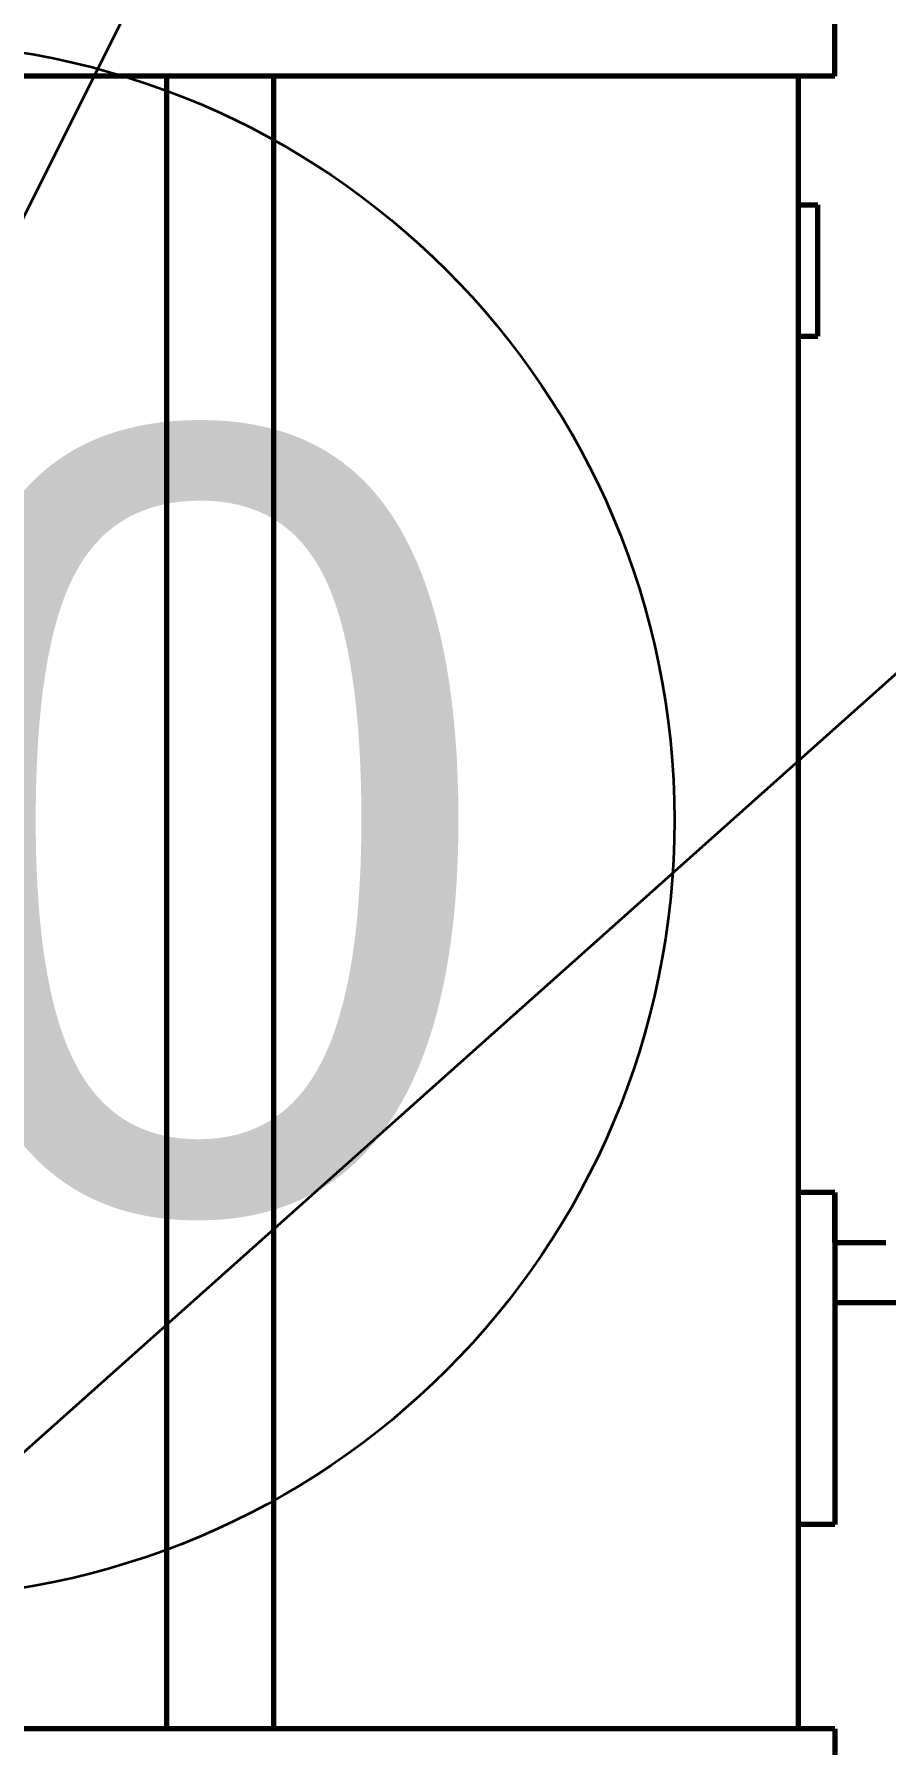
# Model space of a CAD drawing. Header units: millimetres. Extents: x 0 to 594, y 0 to 420.
# Drawn here: x 82.43 to 85.93, y 385.57 to 392.6 of the extents above; entities that cross this region are included whole.
import ezdxf
from ezdxf.enums import TextEntityAlignment as Align

# ---------------------------------------------------------------- set-up
doc = ezdxf.new("R2010")
doc.units = ezdxf.units.MM
doc.styles.add('GOST', font='Arial')

msp = doc.modelspace()

# ---------------------------------------------------------------- linework, layer by layer
at = {"color": 7, "lineweight": 35}
for p, q in [((88.7075, 404.477), (74.64, 376.4045)), ((101.689, 403.9928), (71.54, 377.1005))]:
    msp.add_line(p, q, dxfattribs=at)
at = {"color": 1, "lineweight": 70}
for p, q in [((85.72, 392.4325), (85.72, 393.6325)), ((85.72, 392.4325), (80.52, 392.4325)), ((82.97, 392.4325), (82.97, 385.6325)), ((83.41, 392.4325), (83.41, 385.6325)), ((85.57, 392.4325), (85.57, 385.6325)), ((85.57, 391.9025), (85.65, 391.9025)), ((85.65, 391.9008), (85.65, 391.9025)), ((85.65, 391.8957), (85.65, 391.9008)), ((85.65, 391.8873), (85.65, 391.8957)), ((85.65, 391.8757), (85.65, 391.8873)), ((85.65, 391.8611), (85.65, 391.8757)), ((85.65, 391.8436), (85.65, 391.8611)), ((85.65, 391.8234), (85.65, 391.8436)), ((85.65, 391.8008), (85.65, 391.8234)), ((85.65, 391.7761), (85.65, 391.8008)), ((85.65, 391.7496), (85.65, 391.7761)), ((85.65, 391.7217), (85.65, 391.7496)), ((85.65, 391.6926), (85.65, 391.7217)), ((85.65, 391.6627), (85.65, 391.6926)), ((85.65, 391.6325), (85.65, 391.6627)), ((85.65, 391.6022), (85.65, 391.6325)), ((85.65, 391.5724), (85.65, 391.6022)), ((85.65, 391.5433), (85.65, 391.5724)), ((85.65, 391.5153), (85.65, 391.5433)), ((85.65, 391.4888), (85.65, 391.5153)), ((85.65, 391.4641), (85.65, 391.4888)), ((85.65, 391.4416), (85.65, 391.4641)), ((85.65, 391.4214), (85.65, 391.4416)), ((85.65, 391.4039), (85.65, 391.4214)), ((85.65, 391.3892), (85.65, 391.4039)), ((85.57, 391.3625), (85.65, 391.3625)), ((85.65, 391.3776), (85.65, 391.3892)), ((85.65, 391.3692), (85.65, 391.3776)), ((85.65, 391.3642), (85.65, 391.3692)), ((85.65, 391.3625), (85.65, 391.3642)), ((85.72, 387.8392), (85.57, 387.8387)), ((85.72, 387.8392), (85.72, 387.8157)), ((85.72, 387.8216), (85.72, 387.8392)), ((85.72, 387.8044), (85.72, 387.8216)), ((85.72, 387.8157), (85.72, 387.7763)), ((85.72, 387.7877), (85.72, 387.8044)), ((85.72, 387.7713), (85.72, 387.7877)), ((85.72, 387.7763), (85.72, 387.7216)), ((85.72, 387.7554), (85.72, 387.7713)), ((85.72, 387.74), (85.72, 387.7554)), ((85.72, 387.725), (85.72, 387.74)), ((85.72, 387.7104), (85.72, 387.725)), ((85.72, 387.7216), (85.72, 387.6524)), ((85.72, 387.6963), (85.72, 387.7104)), ((85.72, 387.6826), (85.72, 387.6963)), ((85.72, 387.6694), (85.72, 387.6826)), ((85.72, 387.6566), (85.72, 387.6694)), ((85.72, 387.6443), (85.72, 387.6566)), ((85.72, 387.6524), (85.72, 387.5697)), ((85.72, 387.6325), (85.72, 387.6443)), ((85.72, 387.6325), (85.93, 387.6325)), ((85.72, 387.5697), (85.72, 387.4748)), ((85.72, 387.4748), (85.72, 387.3692)), ((86.13, 387.3843), (85.72, 387.3843)), ((85.72, 387.3692), (85.72, 387.2542)), ((85.72, 387.3635), (85.72, 387.3429)), ((85.72, 387.3429), (85.72, 387.3153)), ((85.72, 387.3153), (85.72, 387.2808)), ((85.72, 387.2808), (85.72, 387.2393)), ((85.72, 387.2542), (85.72, 387.1317)), ((85.72, 387.2393), (85.72, 387.1911)), ((85.72, 387.1911), (85.72, 387.1362)), ((85.72, 387.1362), (85.72, 387.0747)), ((85.72, 387.1317), (85.72, 387.0035)), ((85.72, 387.0747), (85.72, 387.0068)), ((85.72, 387.0068), (85.72, 386.9326)), ((85.72, 387.0035), (85.72, 386.8715)), ((85.72, 386.9326), (85.72, 386.8521)), ((85.72, 386.8715), (85.72, 386.7376)), ((85.72, 386.8521), (85.72, 386.7657)), ((85.72, 386.7657), (85.72, 386.6735)), ((85.72, 386.7376), (85.72, 386.6039)), ((85.72, 386.6735), (85.72, 386.5756)), ((85.72, 386.6039), (85.72, 386.4723)), ((85.72, 386.5756), (85.72, 386.4723)), ((85.72, 386.4723), (85.57, 386.4723)), ((85.72, 385.6325), (80.52, 385.6325)), ((85.72, 385.6325), (85.72, 384.4325))]:
    msp.add_line(p, q, dxfattribs=at)
at = {"color": 7, "lineweight": 35}
msp.add_circle((81.8601, 389.3706), 3.2, dxfattribs=at)

# ---------------------------------------------------------------- texts
at = {"color": 7, "style": 'GOST'}
msp.add_text('50', height=3.2, dxfattribs=at).set_placement((81.8601, 389.3706), align=Align.MIDDLE)

doc.saveas('drawing.dxf')
